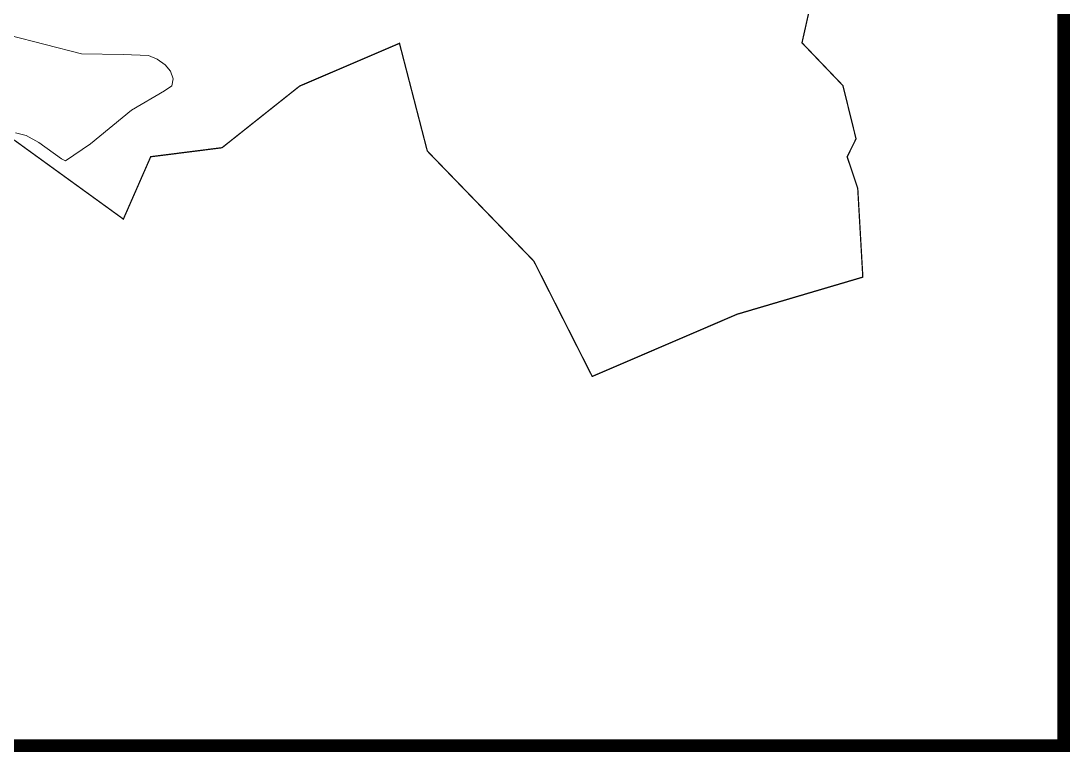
# Model space of a CAD drawing. Extents: x 120542 to 122291, y 586607 to 587713.
# Drawn here: x 121470 to 122291, y 586607 to 587179 of the extents above; entities that cross this region are included whole.
import ezdxf

# ---------------------------------------------------------------- set-up
doc = ezdxf.new("R2010")
doc.units = 0
doc.header["$MEASUREMENT"] = 0
doc.linetypes.add('PHANTOM2', pattern=[1.25, 0.625, -0.125, 0.125, -0.125, 0.125, -0.125])
doc.layers.add('_조사구역', color=6, linetype='Continuous')
doc.layers.add('잡종지', color=53, linetype='Continuous', lineweight=18)

msp = doc.modelspace()

# ---------------------------------------------------------------- linework, layer by layer
at = {"color": 0, "const_width": 10}
msp.add_lwpolyline([(120547.18, 587708.18), (122285.63, 587708.18), (122285.63, 586611.66), (120547.18, 586611.66)], close=True, dxfattribs=at)
msp.add_lwpolyline([(120547.18, 587708.18), (122285.63, 587708.18), (122285.63, 586611.66), (120547.18, 586611.66)], close=True, dxfattribs=at)
at = {"layer": '_조사구역', "color": 1, "linetype": 'PHANTOM2', "ltscale": 10, "const_width": 1, "flags": 128}
msp.add_lwpolyline([(120942.73, 587386.16), (120969.77, 587373.17), (120970.39, 587355.26), (120996.29, 587307.6), (121014.99, 587313.66), (121016.02, 587277.86), (121047.83, 587241.4), (121037.77, 587223.26), (121063.21, 587189.12), (121067.26, 587176.25), (121077.98, 587158.53), (121078.75, 587148.73), (121085.96, 587140.35), (121088.79, 587120.65), (121118.55, 587113.52), (121147.24, 587044.94), (120862.79, 587014.52), (120854.87, 586964.35), (120887.03, 586933.69), (120856.91, 586913.09), (120845.14, 586891.51), (120835.39, 586877.63), (120823.7, 586865.29), (120771.16, 586826.09), (120831.32, 586803.5), (120866.24, 586814.66), (120890.52, 586752.11), (120934.32, 586765.96), (120985.17, 586829.53), (121013.59, 586807.2), (121028.45, 586804.98), (121064.67, 586804.08), (121086.32, 586710.01), (121112.13, 586724.4), (121131.77, 586719.51), (121179.99, 586733.06), (121203.55, 586842.49), (121212.05, 586846.4), (121187.19, 586899.13), (121247.41, 586973.95), (121253.28, 586973.7), (121268.7, 586987.04), (121277.57, 587010.52), (121307.56, 587010.67), (121320.26, 587005.27), (121334.53, 587007.69), (121358.36, 587005.3), (121377.01, 587042.97), (121399.54, 587073.97), (121413.69, 587082.99), (121464.57, 587085.36), (121492.22, 587065.33), (121549.85, 587023.61), (121571.25, 587072.4), (121627.06, 587079.46), (121687.79, 587127.69), (121765.91, 587161.14), (121787.7, 587076.86), (121871.05, 586990.75), (121916.73, 586900.5), (122030.17, 586949.19), (122128.5, 586978.21), (122124.52, 587047.59), (122116.24, 587072.33), (122123.19, 587086.44), (122112.92, 587128.07), (122080.89, 587161.55), (122095.32, 587225.96), (122094.86, 587283.94), (122081.68, 587322.9), (122092.65, 587349.17), (122097.02, 587360.59), (122084.13, 587404.24), (122073.39, 587425.61), (122076.86, 587447.62), (122074.44, 587460.5), (122072.5, 587470.82), (122059.86, 587484.02), (122048.86, 587494.28), (122045.6, 587510.39), (122000.94, 587515.2), (121855.6, 587433.14), (121827.86, 587452.06), (121811.36, 587382.45), (121746.85, 587366.99), (121710.16, 587366.44), (121625.79, 587365.18), (121668.35, 587429.01), (121684.54, 587454.25), (121695.8, 587469.72), (121717.52, 587499.53), (121656.51, 587568.96), (121635.67, 587565.59), (121586.87, 587554.29), (121547.43, 587532.99), (121536.15, 587517.51), (121511.71, 587514.18), (121307.18, 587493.88), (121267.91, 587463.58), (121243.76, 587490.95), (121232.41, 587498.91), (121205.85, 587500.55), (121174.8, 587522.94), (121143.22, 587537.24), (121123.8, 587545.84), (121113.64, 587566.46), (121103.26, 587558.24), (121056.07, 587553.66), (121033.41, 587552.73), (121024.03, 587549.68), (121003.93, 587541.06), (120973.53, 587523.84), (120933.05, 587538.5), (120929.86, 587539.23), (120929.58, 587539.29), (120922.09, 587540.99), (120800.6, 587545.64), (120748.17, 587511.92), (120773.67, 587466.36), (120785.63, 587461.4), (120792.72, 587449.91), (120813.97, 587451.16), (120822.53, 587441.61), (120841.91, 587438.02), (120843.52, 587397.73), (120864.66, 587397.07), (120869.81, 587387.35), (120896.01, 587373.79)], close=True, dxfattribs=at)
at = {"layer": '잡종지', "flags": 128}
msp.add_lwpolyline([(121460.1, 587167.55), (121517.07, 587152.98), (121549.76, 587152.34), (121569.4, 587151.49), (121576.29, 587148.76), (121582.6, 587144.39), (121586.62, 587139.41), (121588.76, 587133.35), (121587.76, 587127.82), (121582.04, 587123.86), (121556.27, 587108.84), (121524.2, 587082.45), (121504.55, 587069.31), (121501.35, 587070.67), (121483.6, 587083.53), (121473.72, 587089.09), (121465.41, 587091.13)], dxfattribs=at)

doc.saveas('drawing.dxf')
